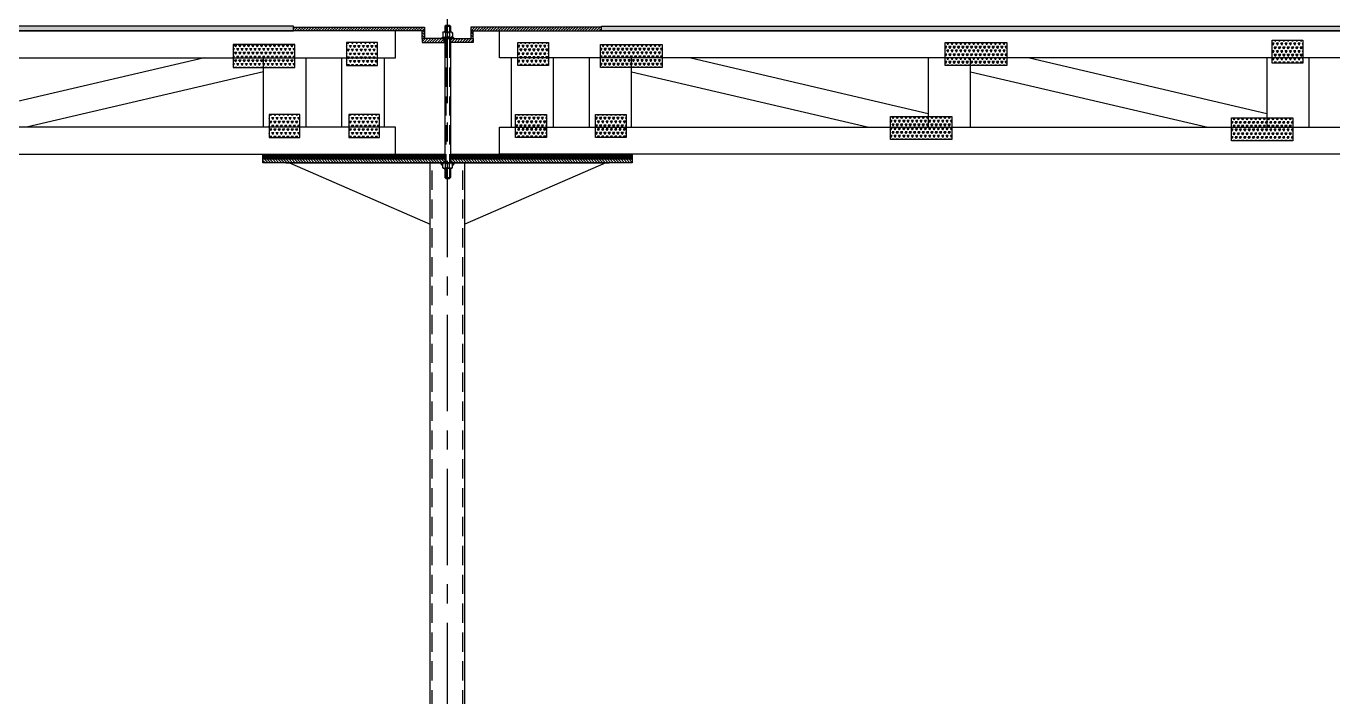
# Model space of a CAD drawing. Header units: inches. Extents: x -1316 to 22433, y -200 to 8737.
# Drawn here: x 1178.6 to 1348.3, y -32.3 to 54.8 of the extents above; entities that cross this region are included whole.
import ezdxf

# ---------------------------------------------------------------- set-up
doc = ezdxf.new("R2010")
doc.units = ezdxf.units.IN
doc.header["$LTSCALE"] = 10
doc.header["$MEASUREMENT"] = 0
doc.linetypes.add('CENTER', pattern=[2, 1.25, -0.25, 0.25, -0.25])
doc.linetypes.add('HIDDEN', pattern=[0.375, 0.25, -0.125])
doc.layers.get('0').update_dxf_attribs({"linetype": 'CONTINUOUS'})
for name, color, linetype in [('S-FLOR', 7, 'CONTINUOUS'), ('S-HATCH', 5, 'CONTINUOUS'), ('S-HDWR', 104, 'CONTINUOUS'), ('S-PLATE', 190, 'CONTINUOUS')]:
    doc.layers.add(name, color=color, linetype=linetype)
pattern_1 = [(45, (-1134.46564, 18.91584), (-0.176776695, 0.176776695), [])]

# ---------------------------------------------------------------- blocks, each defined once
blk = doc.blocks.new('*X640')
at = {"color": 0}
for p, q in [((-190.24, 369.15), (-190.16, 369.29)), ((-190.24, 369.29), (-190.16, 369.29)), ((-190.02, 368.56), (-190.16, 368.8)), ((-190.16, 368.8), (-189.88, 368.8)), ((-190.02, 369.53), (-190.11, 369.69)), ((-190.02, 369.53), (-189.93, 369.69)), ((-190.02, 368.56), (-189.88, 368.8)), ((-189.74, 369.05), (-189.88, 369.29)), ((-189.88, 369.29), (-189.6, 369.29)), ((-189.74, 369.05), (-189.6, 369.29)), ((-189.46, 368.56), (-189.6, 368.8)), ((-189.6, 368.8), (-189.32, 368.8)), ((-189.46, 369.53), (-189.55, 369.69)), ((-189.46, 369.53), (-189.37, 369.69)), ((-189.46, 368.56), (-189.32, 368.8)), ((-189.18, 369.05), (-189.32, 369.29)), ((-189.32, 369.29), (-189.04, 369.29)), ((-189.18, 369.05), (-189.04, 369.29)), ((-188.9, 368.56), (-189.04, 368.8)), ((-189.04, 368.8), (-188.76, 368.8)), ((-188.9, 369.53), (-188.99, 369.69)), ((-188.9, 369.53), (-188.81, 369.69)), ((-188.9, 368.56), (-188.76, 368.8)), ((-188.62, 369.05), (-188.76, 369.29)), ((-188.76, 369.29), (-188.48, 369.29)), ((-188.62, 369.05), (-188.48, 369.29)), ((-188.34, 368.56), (-188.48, 368.8)), ((-188.48, 368.8), (-188.19, 368.8)), ((-188.34, 369.53), (-188.42, 369.69)), ((-188.34, 369.53), (-188.25, 369.69)), ((-188.34, 368.56), (-188.19, 368.8)), ((-188.05, 369.05), (-188.19, 369.29)), ((-188.19, 369.29), (-187.91, 369.29)), ((-188.05, 369.05), (-187.91, 369.29)), ((-187.77, 368.56), (-187.91, 368.8)), ((-187.91, 368.8), (-187.63, 368.8)), ((-187.77, 369.53), (-187.86, 369.69)), ((-187.77, 369.53), (-187.68, 369.69)), ((-187.77, 368.56), (-187.63, 368.8)), ((-187.49, 369.05), (-187.63, 369.29)), ((-187.63, 369.29), (-187.35, 369.29)), ((-187.49, 369.05), (-187.35, 369.29)), ((-187.21, 368.56), (-187.35, 368.8)), ((-187.35, 368.8), (-187.07, 368.8)), ((-187.21, 369.53), (-187.3, 369.69)), ((-187.21, 369.53), (-187.12, 369.69)), ((-187.21, 368.56), (-187.07, 368.8)), ((-186.93, 369.05), (-187.07, 369.29)), ((-187.07, 369.29), (-186.79, 369.29)), ((-186.93, 369.05), (-186.79, 369.29)), ((-186.65, 368.56), (-186.79, 368.8)), ((-186.79, 368.8), (-186.51, 368.8)), ((-186.65, 369.53), (-186.74, 369.69)), ((-186.65, 369.53), (-186.56, 369.69)), ((-186.65, 368.56), (-186.51, 368.8)), ((-186.37, 369.05), (-186.51, 369.29)), ((-186.51, 369.29), (-186.24, 369.29)), ((-186.37, 369.05), (-186.24, 369.26)), ((-190.24, 368.18), (-190.16, 368.31)), ((-190.24, 368.31), (-190.16, 368.31)), ((-190.24, 367.21), (-190.16, 367.34)), ((-190.24, 367.34), (-190.16, 367.34)), ((-190.02, 367.58), (-190.16, 367.83)), ((-190.16, 367.83), (-189.88, 367.83)), ((-190.07, 366.69), (-190.16, 366.85)), ((-190.16, 366.85), (-189.88, 366.85)), ((-190.02, 367.58), (-189.88, 367.83)), ((-189.98, 366.69), (-189.88, 366.85)), ((-189.74, 368.07), (-189.88, 368.31)), ((-189.88, 368.31), (-189.6, 368.31)), ((-189.74, 367.1), (-189.88, 367.34)), ((-189.88, 367.34), (-189.6, 367.34)), ((-189.74, 368.07), (-189.6, 368.31)), ((-189.74, 367.1), (-189.6, 367.34)), ((-189.46, 367.58), (-189.6, 367.83)), ((-189.6, 367.83), (-189.32, 367.83)), ((-189.5, 366.69), (-189.6, 366.85)), ((-189.6, 366.85), (-189.32, 366.85)), ((-189.46, 367.58), (-189.32, 367.83)), ((-189.42, 366.69), (-189.32, 366.85)), ((-189.18, 368.07), (-189.32, 368.31)), ((-189.32, 368.31), (-189.04, 368.31)), ((-189.18, 367.1), (-189.32, 367.34)), ((-189.32, 367.34), (-189.04, 367.34)), ((-189.18, 368.07), (-189.04, 368.31)), ((-189.18, 367.1), (-189.04, 367.34)), ((-188.9, 367.58), (-189.04, 367.83)), ((-189.04, 367.83), (-188.76, 367.83)), ((-188.94, 366.69), (-189.04, 366.85)), ((-189.04, 366.85), (-188.76, 366.85)), ((-188.9, 367.58), (-188.76, 367.83)), ((-188.85, 366.69), (-188.76, 366.85)), ((-188.62, 368.07), (-188.76, 368.31)), ((-188.76, 368.31), (-188.48, 368.31)), ((-188.62, 367.1), (-188.76, 367.34)), ((-188.76, 367.34), (-188.48, 367.34)), ((-188.62, 368.07), (-188.48, 368.31)), ((-188.62, 367.1), (-188.48, 367.34)), ((-188.34, 367.58), (-188.48, 367.83)), ((-188.48, 367.83), (-188.19, 367.83)), ((-188.38, 366.69), (-188.48, 366.85)), ((-188.48, 366.85), (-188.19, 366.85)), ((-188.34, 367.58), (-188.19, 367.83)), ((-188.29, 366.69), (-188.19, 366.85)), ((-188.05, 368.07), (-188.19, 368.31)), ((-188.19, 368.31), (-187.91, 368.31)), ((-188.05, 367.1), (-188.19, 367.34)), ((-188.19, 367.34), (-187.91, 367.34)), ((-188.05, 368.07), (-187.91, 368.31)), ((-188.05, 367.1), (-187.91, 367.34)), ((-187.77, 367.58), (-187.91, 367.83)), ((-187.91, 367.83), (-187.63, 367.83)), ((-187.82, 366.69), (-187.91, 366.85)), ((-187.91, 366.85), (-187.63, 366.85)), ((-187.77, 367.58), (-187.63, 367.83)), ((-187.73, 366.69), (-187.63, 366.85)), ((-187.49, 368.07), (-187.63, 368.31)), ((-187.63, 368.31), (-187.35, 368.31)), ((-187.49, 367.1), (-187.63, 367.34)), ((-187.63, 367.34), (-187.35, 367.34)), ((-187.49, 368.07), (-187.35, 368.31)), ((-187.49, 367.1), (-187.35, 367.34)), ((-187.21, 367.58), (-187.35, 367.83)), ((-187.35, 367.83), (-187.07, 367.83)), ((-187.25, 366.69), (-187.35, 366.85)), ((-187.35, 366.85), (-187.07, 366.85)), ((-187.21, 367.58), (-187.07, 367.83)), ((-187.17, 366.69), (-187.07, 366.85)), ((-186.93, 368.07), (-187.07, 368.31)), ((-187.07, 368.31), (-186.79, 368.31)), ((-186.93, 367.1), (-187.07, 367.34)), ((-187.07, 367.34), (-186.79, 367.34)), ((-186.93, 368.07), (-186.79, 368.31)), ((-186.93, 367.1), (-186.79, 367.34)), ((-186.65, 367.58), (-186.79, 367.83)), ((-186.79, 367.83), (-186.51, 367.83)), ((-186.69, 366.69), (-186.79, 366.85)), ((-186.79, 366.85), (-186.51, 366.85)), ((-186.65, 367.58), (-186.51, 367.83)), ((-186.6, 366.69), (-186.51, 366.85)), ((-186.37, 368.07), (-186.51, 368.31)), ((-186.51, 368.31), (-186.24, 368.31)), ((-186.37, 367.1), (-186.51, 367.34)), ((-186.51, 367.34), (-186.24, 367.34)), ((-186.37, 368.07), (-186.24, 368.29)), ((-186.37, 367.1), (-186.24, 367.31))]:
    blk.add_line(p, q, dxfattribs=at)
blk = doc.blocks.new('BOX')
blk.add_lwpolyline([(0, 0), (1, 0), (1, 1), (0, 1)], close=True)
blk = doc.blocks.new('*X643')
at = {"color": 0}
for p, q in [((579.45, -101.66), (579.64, -101.66)), ((579.5, -101.9), (579.45, -101.82)), ((579.5, -101.9), (579.64, -101.66)), ((579.78, -101.42), (579.64, -101.17)), ((579.64, -101.17), (579.92, -101.17)), ((579.78, -101.42), (579.92, -101.17)), ((580.06, -101.9), (579.92, -101.66)), ((579.92, -101.66), (580.2, -101.66)), ((580.06, -101.9), (580.2, -101.66)), ((580.34, -101.42), (580.2, -101.17)), ((580.2, -101.17), (580.48, -101.17)), ((580.34, -101.42), (580.48, -101.17)), ((580.62, -101.9), (580.48, -101.66)), ((580.48, -101.66), (580.76, -101.66)), ((580.62, -101.9), (580.76, -101.66)), ((580.9, -101.42), (580.76, -101.17)), ((580.76, -101.17), (581.04, -101.17)), ((580.9, -101.42), (581.04, -101.17)), ((581.18, -101.9), (581.04, -101.66)), ((581.04, -101.66), (581.32, -101.66)), ((581.18, -101.9), (581.32, -101.66)), ((581.47, -101.42), (581.32, -101.17)), ((581.32, -101.17), (581.61, -101.17)), ((581.47, -101.42), (581.61, -101.17)), ((581.75, -101.9), (581.61, -101.66)), ((581.61, -101.66), (581.89, -101.66)), ((581.75, -101.9), (581.89, -101.66)), ((582.03, -101.42), (581.89, -101.17)), ((581.89, -101.17), (582.17, -101.17)), ((582.03, -101.42), (582.17, -101.17)), ((582.31, -101.9), (582.17, -101.66)), ((582.17, -101.66), (582.45, -101.66)), ((582.31, -101.9), (582.45, -101.66)), ((582.59, -101.42), (582.45, -101.17)), ((582.45, -101.17), (582.73, -101.17)), ((582.59, -101.42), (582.73, -101.17)), ((582.87, -101.9), (582.73, -101.66)), ((582.73, -101.66), (583.01, -101.66)), ((582.87, -101.9), (583.01, -101.66)), ((583.15, -101.42), (583.01, -101.17)), ((583.01, -101.17), (583.29, -101.17)), ((583.15, -101.42), (583.29, -101.17)), ((583.43, -101.9), (583.29, -101.66)), ((583.29, -101.66), (583.57, -101.66)), ((583.43, -101.9), (583.57, -101.66)), ((583.72, -101.42), (583.57, -101.17)), ((583.57, -101.17), (583.86, -101.17)), ((583.72, -101.42), (583.86, -101.17)), ((584, -101.9), (583.86, -101.66)), ((583.86, -101.66), (584.14, -101.66)), ((584, -101.9), (584.14, -101.66)), ((584.28, -101.42), (584.14, -101.17)), ((584.14, -101.17), (584.42, -101.17)), ((584.28, -101.42), (584.42, -101.17)), ((584.56, -101.9), (584.42, -101.66)), ((584.42, -101.66), (584.7, -101.66)), ((584.56, -101.9), (584.7, -101.66)), ((584.84, -101.42), (584.7, -101.17)), ((584.7, -101.17), (584.98, -101.17)), ((584.84, -101.42), (584.98, -101.17)), ((585.12, -101.9), (584.98, -101.66)), ((584.98, -101.66), (585.26, -101.66)), ((585.12, -101.9), (585.26, -101.66)), ((585.4, -101.42), (585.26, -101.17)), ((585.26, -101.17), (585.54, -101.17)), ((585.4, -101.42), (585.54, -101.17)), ((585.68, -101.9), (585.54, -101.66)), ((585.54, -101.66), (585.82, -101.66)), ((585.68, -101.9), (585.82, -101.66)), ((585.97, -101.42), (585.82, -101.17)), ((585.82, -101.17), (586.11, -101.17)), ((585.97, -101.42), (586.11, -101.17)), ((586.25, -101.9), (586.11, -101.66)), ((586.11, -101.66), (586.39, -101.66)), ((586.25, -101.9), (586.39, -101.66)), ((586.53, -101.42), (586.39, -101.17)), ((586.39, -101.17), (586.67, -101.17)), ((586.53, -101.42), (586.67, -101.17)), ((586.81, -101.9), (586.67, -101.66)), ((586.67, -101.66), (586.95, -101.66)), ((586.81, -101.9), (586.95, -101.66)), ((587.09, -101.42), (586.95, -101.17)), ((586.95, -101.17), (587.23, -101.17)), ((587.09, -101.42), (587.23, -101.17)), ((587.37, -101.9), (587.23, -101.66)), ((587.23, -101.66), (587.45, -101.66)), ((587.37, -101.9), (587.45, -101.78)), ((579.45, -102.64), (579.64, -102.64)), ((579.5, -102.88), (579.45, -102.79)), ((579.5, -102.88), (579.64, -102.64)), ((579.78, -102.39), (579.64, -102.15)), ((579.64, -102.15), (579.92, -102.15)), ((579.78, -103.37), (579.64, -103.12)), ((579.64, -103.12), (579.92, -103.12)), ((579.78, -102.39), (579.92, -102.15)), ((579.78, -103.37), (579.92, -103.12)), ((580.06, -102.88), (579.92, -102.64)), ((579.92, -102.64), (580.2, -102.64)), ((580.06, -102.88), (580.2, -102.64)), ((580.34, -102.39), (580.2, -102.15)), ((580.2, -102.15), (580.48, -102.15)), ((580.34, -103.37), (580.2, -103.12)), ((580.2, -103.12), (580.48, -103.12)), ((580.34, -102.39), (580.48, -102.15)), ((580.34, -103.37), (580.48, -103.12)), ((580.62, -102.88), (580.48, -102.64)), ((580.48, -102.64), (580.76, -102.64)), ((580.62, -102.88), (580.76, -102.64)), ((580.9, -102.39), (580.76, -102.15)), ((580.76, -102.15), (581.04, -102.15)), ((580.9, -103.37), (580.76, -103.12)), ((580.76, -103.12), (581.04, -103.12)), ((580.9, -102.39), (581.04, -102.15)), ((580.9, -103.37), (581.04, -103.12)), ((581.18, -102.88), (581.04, -102.64)), ((581.04, -102.64), (581.32, -102.64)), ((581.18, -102.88), (581.32, -102.64)), ((581.47, -102.39), (581.32, -102.15)), ((581.32, -102.15), (581.61, -102.15)), ((581.47, -103.37), (581.32, -103.12)), ((581.32, -103.12), (581.61, -103.12)), ((581.47, -102.39), (581.61, -102.15)), ((581.47, -103.37), (581.61, -103.12)), ((581.75, -102.88), (581.61, -102.64)), ((581.61, -102.64), (581.89, -102.64)), ((581.75, -102.88), (581.89, -102.64)), ((582.03, -102.39), (581.89, -102.15)), ((581.89, -102.15), (582.17, -102.15)), ((582.03, -103.37), (581.89, -103.12)), ((581.89, -103.12), (582.17, -103.12)), ((582.03, -102.39), (582.17, -102.15)), ((582.03, -103.37), (582.17, -103.12)), ((582.31, -102.88), (582.17, -102.64)), ((582.17, -102.64), (582.45, -102.64)), ((582.31, -102.88), (582.45, -102.64)), ((582.59, -102.39), (582.45, -102.15)), ((582.45, -102.15), (582.73, -102.15)), ((582.59, -103.37), (582.45, -103.12)), ((582.45, -103.12), (582.73, -103.12)), ((582.59, -102.39), (582.73, -102.15)), ((582.59, -103.37), (582.73, -103.12)), ((582.87, -102.88), (582.73, -102.64)), ((582.73, -102.64), (583.01, -102.64)), ((582.87, -102.88), (583.01, -102.64)), ((583.15, -102.39), (583.01, -102.15)), ((583.01, -102.15), (583.29, -102.15)), ((583.15, -103.37), (583.01, -103.12)), ((583.01, -103.12), (583.29, -103.12)), ((583.15, -102.39), (583.29, -102.15)), ((583.15, -103.37), (583.29, -103.12)), ((583.43, -102.88), (583.29, -102.64)), ((583.29, -102.64), (583.57, -102.64)), ((583.43, -102.88), (583.57, -102.64)), ((583.72, -102.39), (583.57, -102.15)), ((583.57, -102.15), (583.86, -102.15)), ((583.72, -103.37), (583.57, -103.12)), ((583.57, -103.12), (583.86, -103.12)), ((583.72, -102.39), (583.86, -102.15)), ((583.72, -103.37), (583.86, -103.12)), ((584, -102.88), (583.86, -102.64)), ((583.86, -102.64), (584.14, -102.64)), ((584, -102.88), (584.14, -102.64)), ((584.28, -102.39), (584.14, -102.15)), ((584.14, -102.15), (584.42, -102.15)), ((584.28, -103.37), (584.14, -103.12)), ((584.14, -103.12), (584.42, -103.12)), ((584.28, -102.39), (584.42, -102.15)), ((584.28, -103.37), (584.42, -103.12)), ((584.56, -102.88), (584.42, -102.64)), ((584.42, -102.64), (584.7, -102.64)), ((584.56, -102.88), (584.7, -102.64)), ((584.84, -102.39), (584.7, -102.15)), ((584.7, -102.15), (584.98, -102.15)), ((584.84, -103.37), (584.7, -103.12)), ((584.7, -103.12), (584.98, -103.12)), ((584.84, -102.39), (584.98, -102.15)), ((584.84, -103.37), (584.98, -103.12)), ((585.12, -102.88), (584.98, -102.64)), ((584.98, -102.64), (585.26, -102.64)), ((585.12, -102.88), (585.26, -102.64)), ((585.4, -102.39), (585.26, -102.15)), ((585.26, -102.15), (585.54, -102.15)), ((585.4, -103.37), (585.26, -103.12)), ((585.26, -103.12), (585.54, -103.12)), ((585.4, -102.39), (585.54, -102.15)), ((585.4, -103.37), (585.54, -103.12)), ((585.68, -102.88), (585.54, -102.64)), ((585.54, -102.64), (585.82, -102.64)), ((585.68, -102.88), (585.82, -102.64)), ((585.97, -102.39), (585.82, -102.15)), ((585.82, -102.15), (586.11, -102.15)), ((585.97, -103.37), (585.82, -103.12)), ((585.82, -103.12), (586.11, -103.12)), ((585.97, -102.39), (586.11, -102.15)), ((585.97, -103.37), (586.11, -103.12)), ((586.25, -102.88), (586.11, -102.64)), ((586.11, -102.64), (586.39, -102.64)), ((586.25, -102.88), (586.39, -102.64)), ((586.53, -102.39), (586.39, -102.15)), ((586.39, -102.15), (586.67, -102.15)), ((586.53, -103.37), (586.39, -103.12)), ((586.39, -103.12), (586.67, -103.12)), ((586.53, -102.39), (586.67, -102.15)), ((586.53, -103.37), (586.67, -103.12)), ((586.81, -102.88), (586.67, -102.64)), ((586.67, -102.64), (586.95, -102.64)), ((586.81, -102.88), (586.95, -102.64)), ((587.09, -102.39), (586.95, -102.15)), ((586.95, -102.15), (587.23, -102.15)), ((587.09, -103.37), (586.95, -103.12)), ((586.95, -103.12), (587.23, -103.12)), ((587.09, -102.39), (587.23, -102.15)), ((587.09, -103.37), (587.23, -103.12)), ((587.37, -102.88), (587.23, -102.64)), ((587.23, -102.64), (587.45, -102.64)), ((587.37, -102.88), (587.45, -102.75)), ((579.45, -103.61), (579.64, -103.61)), ((579.5, -103.85), (579.45, -103.76)), ((579.5, -103.85), (579.64, -103.61)), ((579.66, -104.13), (579.64, -104.1)), ((579.64, -104.1), (579.92, -104.1)), ((579.9, -104.13), (579.92, -104.1)), ((580.06, -103.85), (579.92, -103.61)), ((579.92, -103.61), (580.2, -103.61)), ((580.06, -103.85), (580.2, -103.61)), ((580.22, -104.13), (580.2, -104.1)), ((580.2, -104.1), (580.48, -104.1)), ((580.46, -104.13), (580.48, -104.1)), ((580.62, -103.85), (580.48, -103.61)), ((580.48, -103.61), (580.76, -103.61)), ((580.62, -103.85), (580.76, -103.61)), ((580.78, -104.13), (580.76, -104.1)), ((580.76, -104.1), (581.04, -104.1)), ((581.02, -104.13), (581.04, -104.1)), ((581.18, -103.85), (581.04, -103.61)), ((581.04, -103.61), (581.32, -103.61)), ((581.18, -103.85), (581.32, -103.61)), ((581.35, -104.13), (581.32, -104.1)), ((581.32, -104.1), (581.61, -104.1)), ((581.58, -104.13), (581.61, -104.1)), ((581.75, -103.85), (581.61, -103.61)), ((581.61, -103.61), (581.89, -103.61)), ((581.75, -103.85), (581.89, -103.61)), ((581.91, -104.13), (581.89, -104.1)), ((581.89, -104.1), (582.17, -104.1)), ((582.15, -104.13), (582.17, -104.1)), ((582.31, -103.85), (582.17, -103.61)), ((582.17, -103.61), (582.45, -103.61)), ((582.31, -103.85), (582.45, -103.61)), ((582.47, -104.13), (582.45, -104.1)), ((582.45, -104.1), (582.73, -104.1)), ((582.71, -104.13), (582.73, -104.1)), ((582.87, -103.85), (582.73, -103.61)), ((582.73, -103.61), (583.01, -103.61)), ((582.87, -103.85), (583.01, -103.61)), ((583.03, -104.13), (583.01, -104.1)), ((583.01, -104.1), (583.29, -104.1)), ((583.27, -104.13), (583.29, -104.1)), ((583.43, -103.85), (583.29, -103.61)), ((583.29, -103.61), (583.57, -103.61)), ((583.43, -103.85), (583.57, -103.61)), ((583.6, -104.13), (583.57, -104.1)), ((583.57, -104.1), (583.86, -104.1)), ((583.83, -104.13), (583.86, -104.1)), ((584, -103.85), (583.86, -103.61)), ((583.86, -103.61), (584.14, -103.61)), ((584, -103.85), (584.14, -103.61)), ((584.16, -104.13), (584.14, -104.1)), ((584.14, -104.1), (584.42, -104.1)), ((584.4, -104.13), (584.42, -104.1)), ((584.56, -103.85), (584.42, -103.61)), ((584.42, -103.61), (584.7, -103.61)), ((584.56, -103.85), (584.7, -103.61)), ((584.72, -104.13), (584.7, -104.1)), ((584.7, -104.1), (584.98, -104.1)), ((584.96, -104.13), (584.98, -104.1)), ((585.12, -103.85), (584.98, -103.61)), ((584.98, -103.61), (585.26, -103.61)), ((585.12, -103.85), (585.26, -103.61)), ((585.28, -104.13), (585.26, -104.1)), ((585.26, -104.1), (585.54, -104.1)), ((585.52, -104.13), (585.54, -104.1)), ((585.68, -103.85), (585.54, -103.61)), ((585.54, -103.61), (585.82, -103.61)), ((585.68, -103.85), (585.82, -103.61)), ((585.85, -104.13), (585.82, -104.1)), ((585.82, -104.1), (586.11, -104.1)), ((586.08, -104.13), (586.11, -104.1)), ((586.25, -103.85), (586.11, -103.61)), ((586.11, -103.61), (586.39, -103.61)), ((586.25, -103.85), (586.39, -103.61)), ((586.41, -104.13), (586.39, -104.1)), ((586.39, -104.1), (586.67, -104.1)), ((586.65, -104.13), (586.67, -104.1)), ((586.81, -103.85), (586.67, -103.61)), ((586.67, -103.61), (586.95, -103.61)), ((586.81, -103.85), (586.95, -103.61)), ((586.97, -104.13), (586.95, -104.1)), ((586.95, -104.1), (587.23, -104.1)), ((587.21, -104.13), (587.23, -104.1)), ((587.37, -103.85), (587.23, -103.61)), ((587.23, -103.61), (587.45, -103.61)), ((587.37, -103.85), (587.45, -103.72))]:
    blk.add_line(p, q, dxfattribs=at)
blk = doc.blocks.new('1200WBTECFLOORTRUSS')
at = {"layer": 'S-HATCH'}
h = blk.add_hatch(dxfattribs=at)
h.set_pattern_fill('DOLMIT', color=256, style=0)
h.set_pattern_definition([(0, (-47.8757, -280.13625), (0, 0.25), []), (45, (-47.8757, -280.13625), (-0.5, 0.5), [0.3535534, -0.7071077])])
h.paths.add_polyline_path([(-20, -1.25), (-20, -0.625), (-229.5, -0.625), (-229.5, -1.25)])
h = blk.add_hatch(dxfattribs=at)
h.set_pattern_fill('DOLMIT', color=256, style=0)
h.set_pattern_definition([(180, (47.8757, -280.13625), (0, 0.25), []), (135, (47.8757, -280.13625), (0.5, 0.5), [0.3535534, -0.7071077])])
h.paths.add_polyline_path([(229.5, -1.25), (229.5, -0.625), (20, -0.625), (20, -1.25)])
for p, q in [((-31.59189, -4.75), (-62.42439, -11.95288)), ((31.59189, -4.75), (62.42439, -11.95288)), ((75.61709, -4.75), (106.44959, -11.95288)), ((-23.89918, -6.54712), (-54.73168, -13.75)), ((23.89918, -6.54712), (54.73168, -13.75)), ((67.92439, -6.54712), (98.75688, -13.75))]:
    blk.add_line(p, q)
for points in [[(-229.5, -1.25), (-20, -1.25), (-20, -0.625), (-229.5, -0.625)], [(-228, -4.75), (-6.75, -4.75), (-6.75, -1.25), (-228, -1.25)], [(228, -4.75), (6.75, -4.75), (6.75, -1.25), (228, -1.25)], [(229.5, -1.25), (20, -1.25), (20, -0.625), (229.5, -0.625)], [(-18.39918, -13.75), (-23.89918, -13.75), (-23.89918, -4.75), (-18.39918, -4.75)], [(-13.75, -4.75), (-8.25, -4.75), (-8.25, -13.75), (-13.75, -13.75)], [(13.75, -4.75), (8.25, -4.75), (8.25, -13.75), (13.75, -13.75)], [(18.39918, -13.75), (23.89918, -13.75), (23.89918, -4.75), (18.39918, -4.75)], [(62.42439, -13.75), (67.92439, -13.75), (67.92439, -4.75), (62.42439, -4.75)], [(106.44959, -13.75), (111.94959, -13.75), (111.94959, -4.75), (106.44959, -4.75)], [(-229.5, -17.25), (-6.75, -17.25), (-6.75, -13.75), (-229.5, -13.75)], [(229.5, -17.25), (6.75, -17.25), (6.75, -13.75), (229.5, -13.75)]]:
    blk.add_lwpolyline(points, close=True)
for name, p in [('*X643', (-607.30611, 98.1273)), ('*X640', (177.11355, -372.43724)), ('*X640', (167.04092, -381.78133)), ('*X640', (177.40134, -381.78133))]:
    blk.add_blockref(name, p, dxfattribs=at)
at = {"layer": 'S-HATCH', "extrusion": (0, 0, -1), "zscale": -1}
for name, p in [('*X640', (177.11355, -372.43724)), ('*X643', (-607.30611, 98.1273)), ('*X643', (-652.08883, 98.38554)), ('*X640', (79.10845, -372.14145)), ('*X640', (177.40134, -381.78133)), ('*X640', (167.04092, -381.78133)), ('*X643', (-644.96843, 88.7791)), ('*X643', (-689.27768, 88.61229))]:
    blk.add_blockref(name, p, dxfattribs=at)
at = {"layer": 'S-PLATE', "xscale": 3, "yscale": 8, "zscale": 3, "rotation": 90}
blk.add_blockref('BOX', (-19.86063, -6.0076), dxfattribs=at)
at = {"layer": 'S-PLATE', "xscale": 4, "yscale": 3, "zscale": 4}
for p in [(-13.12778, -5.75198), (-23.20041, -15.09607), (-12.83999, -15.09607)]:
    blk.add_blockref('BOX', p, dxfattribs=at)
at = {"layer": 'S-PLATE', "extrusion": (0, 0, -1), "xscale": 4, "yscale": 3, "zscale": -4}
for p in [(-13.12778, -5.75198), (-111.13288, -5.45619), (-12.83999, -15.09607), (-23.20041, -15.09607)]:
    blk.add_blockref('BOX', p, dxfattribs=at)
at = {"layer": 'S-PLATE', "extrusion": (0, 0, -1), "xscale": 3, "yscale": 8, "zscale": -3, "rotation": 90}
for p in [(-19.86063, -6.0076), (-64.64334, -5.74936), (-57.52294, -15.3558), (-101.83219, -15.52261)]:
    blk.add_blockref('BOX', p, dxfattribs=at)
blk = doc.blocks.new('3-4NUTSV')
for p, q in [((-0.63, 0.64), (-0.63, 0.11)), ((-0.63, 0.64), (-0.52, 0.75)), ((-0.63, 0.11), (-0.52, 0)), ((-0.52, 0.75), (0.52, 0.75)), ((-0.52, 0), (0.52, 0)), ((-0.26, 0.57), (-0.26, 0.18)), ((0.26, 0.57), (0.26, 0.18)), ((0.62, 0.64), (0.52, 0.75)), ((0.62, 0.11), (0.52, 0)), ((0.62, 0.64), (0.62, 0.11))]:
    blk.add_line(p, q)
for centre, radius, start, end in [((-0.44, 0.57), 0.183, 0, 180), ((-0.44, 0.18), 0.183, 180, 0), ((0, 0.48), 0.275, 19.4712, 160.5288), ((0, 0.27), 0.275, 199.4712, 340.5288), ((0.44, 0.57), 0.183, 0, 180), ((0.44, 0.18), 0.183, 180, 0)]:
    blk.add_arc(centre, radius, start, end)
blk = doc.blocks.new('3-4WASSV')
for p, q in [((-0.75, 0.134), (0.75, 0.134)), ((-0.75, 0.134), (-0.75, 0)), ((-0.75, 0), (0.75, 0)), ((-0.406, 0.134), (-0.406, 0)), ((0.406, 0.134), (0.406, 0)), ((0.75, 0.134), (0.75, 0))]:
    blk.add_line(p, q)
blk = doc.blocks.new('SUPPORT COLUMN')
at = {"layer": 'S-HATCH'}
h = blk.add_hatch(dxfattribs=at)
h.set_pattern_fill('ANSI31', color=256, scale=2, style=0)
h.set_pattern_definition(pattern_1)
h.paths.add_polyline_path([(40, 0.5), (23, 0.5), (23, 0), (23.31, 0), (40, 0)])
h.paths.add_polyline_path([(17, 0.5), (0, 0.5), (0, 0), (17, 0)])
h = blk.add_hatch(dxfattribs=at)
h.set_pattern_fill('ANSI31', color=256, scale=2, angle=90, style=0)
h.set_pattern_definition([(135, (-1134.46564, 18.91584), (-0.176776695, -0.176776695), [])])
h.paths.add_polyline_path([(23.31, 0), (23, 0), (23, -1), (23.31, -1)])
h.paths.add_polyline_path([(17, 0), (16.69, 0), (16.69, -1), (17, -1)])
h = blk.add_hatch(dxfattribs=at)
h.set_pattern_fill('ANSI31', color=256, scale=2, style=0)
h.set_pattern_definition(pattern_1)
h.paths.add_polyline_path([(23.31, -1.5), (23.31, -1), (20.44, -1), (20.44, -1.5)])
h.paths.add_polyline_path([(19.56, -1.5), (19.56, -1), (16.69, -1), (16.69, -1.5)])
h = blk.add_hatch(dxfattribs=at)
h.set_pattern_fill('DOLMIT', color=256, scale=0.75, style=0)
h.set_pattern_definition([(0, (67.43915, 158.20271), (0, 0.1875), []), (45, (67.43915, 158.2027), (-0.375, 0.375), [0.265165, -0.5303308])])
h.paths.add_polyline_path([(44, -16.63), (44, -16), (20.37, -16), (20.37, -16.63)])
h.paths.add_polyline_path([(-4, -16), (-4, -16.63), (19.62, -16.63), (19.62, -16)])
h = blk.add_hatch(dxfattribs=at)
h.set_pattern_fill('ANSI31', color=256, scale=2, angle=90, style=0)
h.set_pattern_definition([(135, (67.43915, 158.2027), (-0.1767767, -0.1767767), [])])
h.paths.add_polyline_path([(44, -17.13), (44, -16.63), (20.37, -16.63), (20.37, -17.13), (20.52, -17.13)])
h.paths.add_polyline_path([(19.62, -17.13), (19.62, -16.63), (-4, -16.63), (-4, -17.13)])
for points in [[(19.37, -17.5), (19.37, -17.23), (19.48, -17.13), (19.06, -17.13)], [(20.62, -17.23), (20.52, -17.13), (20.94, -17.13), (20.62, -17.5)]]:
    blk.add_hatch(color=256, dxfattribs=at).paths.add_polyline_path(points)
for p, q in [((19.75, 0.75), (19.62, 0.63)), ((19.62, 0.63), (19.62, 0.26)), ((19.62, 0.63), (20.37, 0.63)), ((19.62, 0.26), (19.62, -0.12)), ((19.75, 0.75), (20.25, 0.75)), ((20.25, 0.75), (20.37, 0.63)), ((20.37, 0.63), (20.37, 0.26)), ((20.37, 0.26), (20.37, -0.12)), ((19.56, -1.5), (19.62, -1.5)), ((19.62, -1), (19.62, -17.13)), ((20.37, -1), (20.37, -17.13)), ((20.44, -1.5), (20.37, -1.5)), ((-4, -16.63), (19.62, -16.63)), ((20.37, -16.63), (44, -16.63)), ((-1, -17.13), (41, -17.13)), ((-1, -17.13), (41, -17.13)), ((-0.56, -17.13), (17.75, -25.09)), ((4, -17.13), (36, -17.13)), ((4, -17.13), (36, -17.13)), ((17.75, -110.63), (17.75, -17.13)), ((19.37, -17.5), (19.06, -17.13)), ((19.62, -17.88), (19.62, -19.03)), ((20.37, -17.88), (20.37, -19.03)), ((20.62, -17.5), (20.94, -17.13)), ((22.25, -110.63), (22.25, -17.13)), ((40.56, -17.13), (22.25, -25.09)), ((19.62, -19.03), (19.75, -19.16)), ((19.62, -19.03), (20.37, -19.03)), ((19.75, -19.16), (20.25, -19.16)), ((20.25, -19.16), (20.37, -19.03))]:
    blk.add_line(p, q)
at = {"linetype": 'HIDDEN'}
for p, q in [((19.75, 0.63), (19.75, 0.26)), ((19.75, 0.26), (19.75, -0.12)), ((20.25, 0.63), (20.25, 0.26)), ((20.25, 0.26), (20.25, -0.12)), ((19.75, -1), (19.75, -17.13)), ((20.25, -1), (20.25, -17.13)), ((18, -110.63), (18, -17.13)), ((19.75, -17.88), (19.75, -19.03)), ((20.25, -17.88), (20.25, -19.03)), ((22, -110.63), (22, -17.13))]:
    blk.add_line(p, q, dxfattribs=at)
for points in [[(0, 0.5), (17, 0.5), (17, 0), (0, 0)], [(16.69, 0), (17, 0), (17, -1), (16.69, -1)], [(40, 0.5), (23, 0.5), (23, 0), (40, 0)], [(23.31, 0), (23, 0), (23, -1), (23.31, -1)], [(19.56, -1), (16.69, -1), (16.69, -1.5), (19.56, -1.5)], [(20.44, -1), (23.31, -1), (23.31, -1.5), (20.44, -1.5)]]:
    blk.add_lwpolyline(points, close=True)
blk.add_lwpolyline([(20.37, -16), (44, -16), (44, -17.13), (-4, -17.13), (-4, -16), (19.62, -16)])
at = {"layer": 'S-HDWR', "color": 5, "linetype": 'CENTER'}
blk.add_line((20, -129.38), (20, 13.47), dxfattribs=at)
for name, p in [('3-4WASSV', (20, -1)), ('3-4NUTSV', (20, -0.87))]:
    blk.add_blockref(name, p)
at = {"rotation": 180}
blk.add_blockref('3-4NUTSV', (20, -17.13), dxfattribs=at)

msp = doc.modelspace()

# ---------------------------------------------------------------- block references
at = {"layer": 'S-FLOR'}
msp.add_blockref('1200WBTECFLOORTRUSS', (1233.33093, 55.43227, -0.01563), dxfattribs=at)
at = {"layer": 'S-HDWR'}
msp.add_blockref('SUPPORT COLUMN', (1213.33093, 54.18227, -0.01563), dxfattribs=at)

doc.saveas('drawing.dxf')
